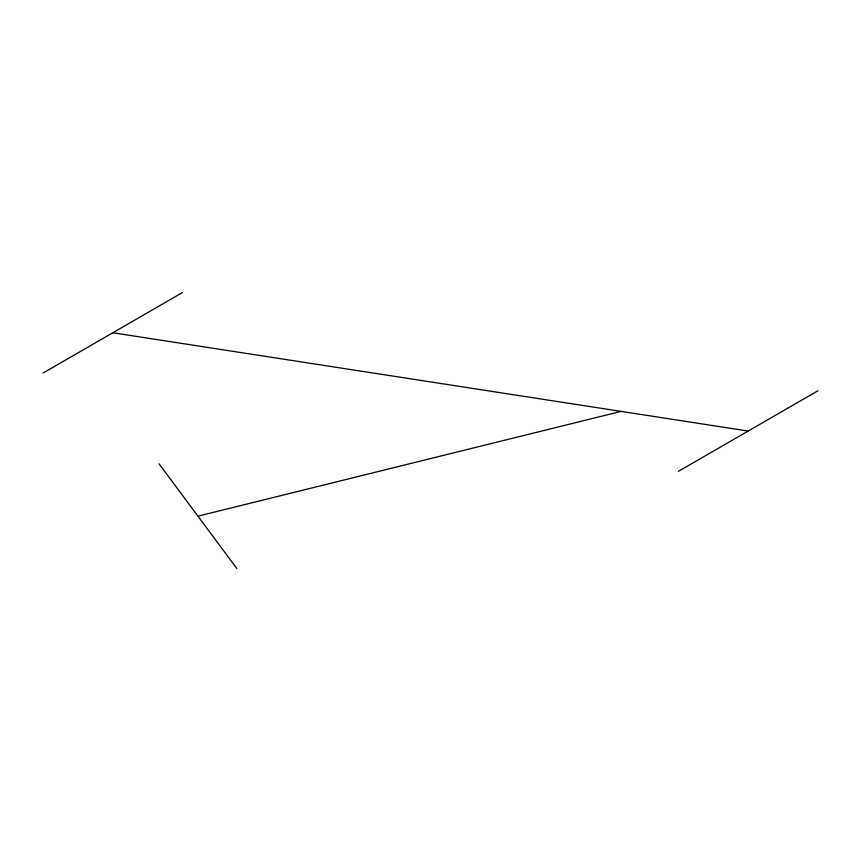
<?xml version="1.0" encoding="UTF-8"?>
<svg xmlns="http://www.w3.org/2000/svg" width="861" height="861" viewBox="0 0 861 861"><rect width="100%" height="100%" fill="white"/><g stroke="black" fill="none" stroke-linecap="round" stroke-linejoin="round"><path stroke-width="1.29" d="M43.05 373.039L182.586 292.482M678.414 471.333L817.95 390.765M197.944 516.169L621.115 411.386M112.813 332.755L748.187 431.049M159.048 463.821L236.829 568.518"/></g></svg>
